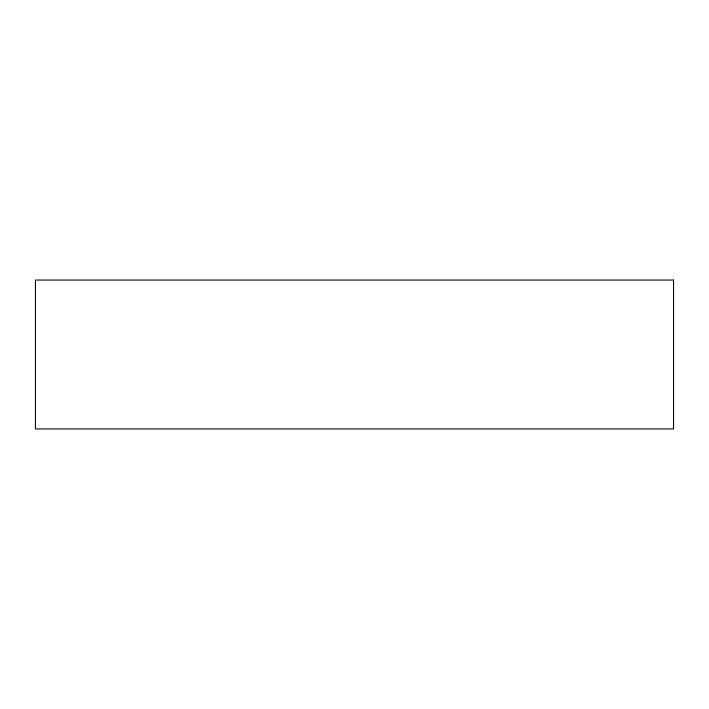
<?xml version="1.0" encoding="UTF-8"?>
<svg xmlns="http://www.w3.org/2000/svg" width="709" height="709" viewBox="0 0 709 709"><rect width="100%" height="100%" fill="white"/><g stroke="black" fill="none" stroke-linecap="round" stroke-linejoin="round"><path stroke-width="1.06" d="M673.55 280.055L35.45 280.055L35.45 428.945L673.55 428.945L673.55 280.055"/></g></svg>
